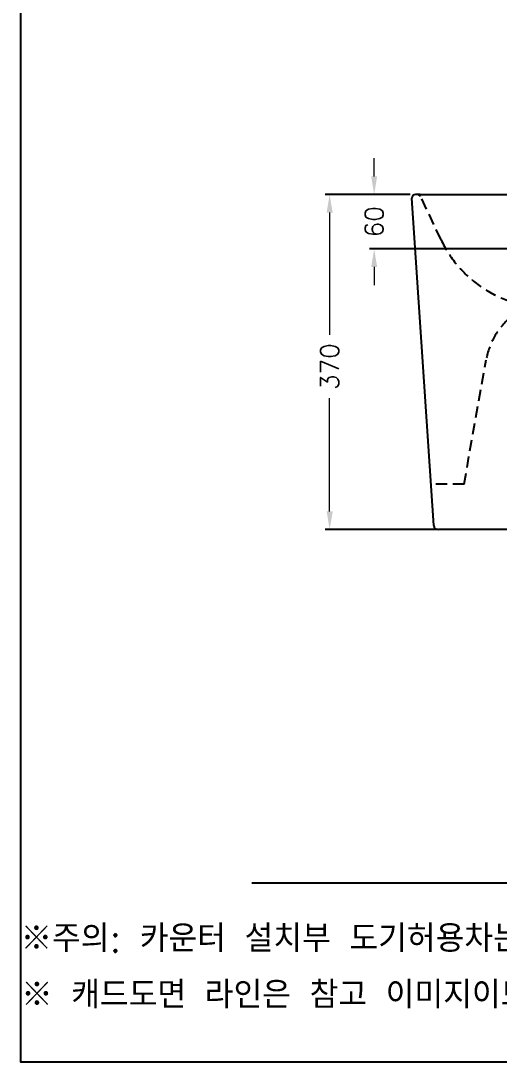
# Model space of a CAD drawing. Header units: inches. Extents: x -4186 to -1086, y -10866 to -8711.
# Drawn here: x -4186 to -3657, y -10866 to -9716 of the extents above; entities that cross this region are included whole.
import ezdxf

# ---------------------------------------------------------------- set-up
doc = ezdxf.new("R2010")
doc.units = ezdxf.units.IN
doc.header["$LTSCALE"] = 50
doc.header["$MEASUREMENT"] = 0
doc.linetypes.add('HIDDEN', pattern=[0.375, 0.25, -0.125])
for name, color, linetype in [('1', 1, 'Continuous'), ('3', 3, 'Continuous'), ('5', 5, 'Continuous')]:
    doc.layers.add(name, color=color, linetype=linetype)
doc.styles.add('GHS', font='romans', dxfattribs={"bigfont": 'ghs'})
doc.styles.get("Standard").update_dxf_attribs({"font": 'txt.shx', "bigfont": 'whgtxt.shx'})
doc.dimstyles.get("Standard").update_dxf_attribs({"dimtxt": 20, "dimasz": 20, "dimexe": 5, "dimexo": 1.5, "dimgap": 10, "dimtad": 0, "dimtoh": 1, "dimdec": 0, "dimzin": 0, "dimdsep": 46, "dimtxsty": 'Standard', "dimcen": 0, "dimclrd": 3, "dimclre": 3, "dimclrt": 2, "dimadec": 0, "dimazin": 3, "dimtfac": 1, "dimtdec": 0, "dimtofl": 0, "dimtmove": 0, "dimatfit": 3, "dimfxl": 0, "dimtolj": 1, "dimtzin": 0, "dimlwd": 0, "dimlwe": 25, "dimarcsym": 0})

# ---------------------------------------------------------------- blocks, each defined once
blk = doc.blocks.new('*D25')
at = {"color": 3, "linetype": 'Continuous', "lineweight": 0}
for p, q in [((-3795.3, -9888.1), (-3795.3, -9868.1)), ((-3795.3, -9988.1), (-3795.3, -10008.1))]:
    blk.add_line(p, q, dxfattribs=at)
at = {"color": 3, "linetype": 'Continuous', "lineweight": 25}
for p, q in [((-3755.5, -9908.1), (-3800.3, -9908.1)), ((-3622, -9968.1), (-3800.3, -9968.1))]:
    blk.add_line(p, q, dxfattribs=at)
at = {"color": 3}
for points in [[(-3798.6, -9888.1), (-3792, -9888.1), (-3795.3, -9908.1)], [(-3798.6, -9988.1), (-3792, -9988.1), (-3795.3, -9968.1)]]:
    blk.add_solid(points, dxfattribs=at)
at = {"layer": 'DEFPOINTS', "color": 0}
for p in [(-3754, -9908.1), (-3795.3, -9968.1), (-3620.5, -9968.1)]:
    blk.add_point(p, dxfattribs=at)
at = {"color": 2, "insert": (-3795.3, -9938.1), "char_height": 20, "attachment_point": 5, "rotation": 90}
blk.add_mtext('\\A1;60', dxfattribs=at)
blk = doc.blocks.new('*D28')
at = {"color": 3, "linetype": 'Continuous', "lineweight": 25}
for p, q in [((-3775.5, -9908.1), (-3849.5, -9908.1)), ((-3724.9, -10278.1), (-3849.5, -10278.1))]:
    blk.add_line(p, q, dxfattribs=at)
at = {"color": 3, "linetype": 'Continuous', "lineweight": 0}
for p, q in [((-3844.5, -9928.1), (-3844.5, -10063.1)), ((-3844.5, -10258.1), (-3844.5, -10133.1))]:
    blk.add_line(p, q, dxfattribs=at)
at = {"color": 3}
for points in [[(-3847.8, -9928.1), (-3841.1, -9928.1), (-3844.5, -9908.1)], [(-3847.8, -10258.1), (-3841.1, -10258.1), (-3844.5, -10278.1)]]:
    blk.add_solid(points, dxfattribs=at)
at = {"layer": 'DEFPOINTS', "color": 0}
for p in [(-3774, -9908.1), (-3844.5, -10278.1), (-3723.4, -10278.1)]:
    blk.add_point(p, dxfattribs=at)
at = {"color": 2, "insert": (-3844.5, -10098.1), "char_height": 20, "attachment_point": 5, "rotation": 90}
blk.add_mtext('\\A1;370', dxfattribs=at)

msp = doc.modelspace()

# ---------------------------------------------------------------- linework, layer by layer
at = {"color": 7, "linetype": 'HIDDEN'}
for p, q in [((-3721.4, -9958.1), (-3745, -9908.1)), ((-3696, -10228.1), (-3671.7, -10090.6)), ((-3696, -10228.1), (-3732.4, -10228.1))]:
    msp.add_line(p, q, dxfattribs=at)
at = {"color": 1}
msp.add_line((-3930.5, -10668.1), (-2162.7, -10668.1), dxfattribs=at)
at = {"color": 7, "linetype": 'HIDDEN'}
for centre, radius, start, end in [((-3603.9, -9902.6), 130, 205.2803, 262), ((-3592.9, -10104.6), 80, 92.1104, 169.955)]:
    msp.add_arc(centre, radius, start, end, dxfattribs=at)
msp.add_arc((-3724.4, -10273.1), 5, 183.8515, 270)
at = {"layer": '1', "color": 7, "linetype": 'Continuous'}
for p, q in [((-3729.3, -10273.4), (-3753.7, -9912.1)), ((-3744.6, -9908.1), (-3749.7, -9908.1)), ((-3744.6, -9908.1), (-3514, -9908.1)), ((-3514, -10278.1), (-3724.4, -10278.1))]:
    msp.add_line(p, q, dxfattribs=at)
for centre, start, end in [((-3749.7, -9912.1), 90, 180), ((-3747.6, -9912.1), 25.2803, 90)]:
    msp.add_arc(centre, 4, start, end, dxfattribs=at)
at = {"layer": '5', "color": 212}
msp.add_lwpolyline([(-4185.6, -8710.7), (-1085.6, -8710.7), (-1085.6, -10866.2), (-4185.6, -10866.2)], close=True, dxfattribs=at)

# ---------------------------------------------------------------- texts
at = {"insert": (-4185, -10776.7), "char_height": 30, "width": 1933.731, "attachment_point": 1, "style": 'GHS'}
msp.add_mtext('\\M+181A6 캐드도면 라인은 참고 이미지이므로 실물과 비교 시 직선이 아닐 수 있습니다.', dxfattribs=at)
at = {"layer": '3', "color": 1, "insert": (-4185.6, -10714.6), "char_height": 30, "attachment_point": 1, "style": 'GHS'}
msp.add_mtext_dynamic_manual_height_columns('\\M+181A6주의: 카운터 설치부 도기허용차는 \\M+1817D5%이므로 반드시 실측 확인 후 시공하십시오.', width=3042.401, gutter_width=13.5, heights=[0], dxfattribs=at)

# ---------------------------------------------------------------- dimensions: what is measured, and where the dimension line sits
for base, p1, p2, picture, middle in [((-3795.3, -9968.1), (-3754, -9908.1), (-3620.5, -9968.1), '*D25', (-3795.3, -9938.1)), ((-3844.5, -10278.1), (-3774, -9908.1), (-3723.4, -10278.1), '*D28', (-3844.5, -10098.1))]:
    dim = msp.add_linear_dim(base=base, p1=p1, p2=p2, angle=90, dimstyle='Standard', override={"dimarcsym": 1})
    dim.commit()
    dim.dimension.update_dxf_attribs({"geometry": picture, "text_midpoint": middle, "dimtype": 160})

doc.saveas('drawing.dxf')
